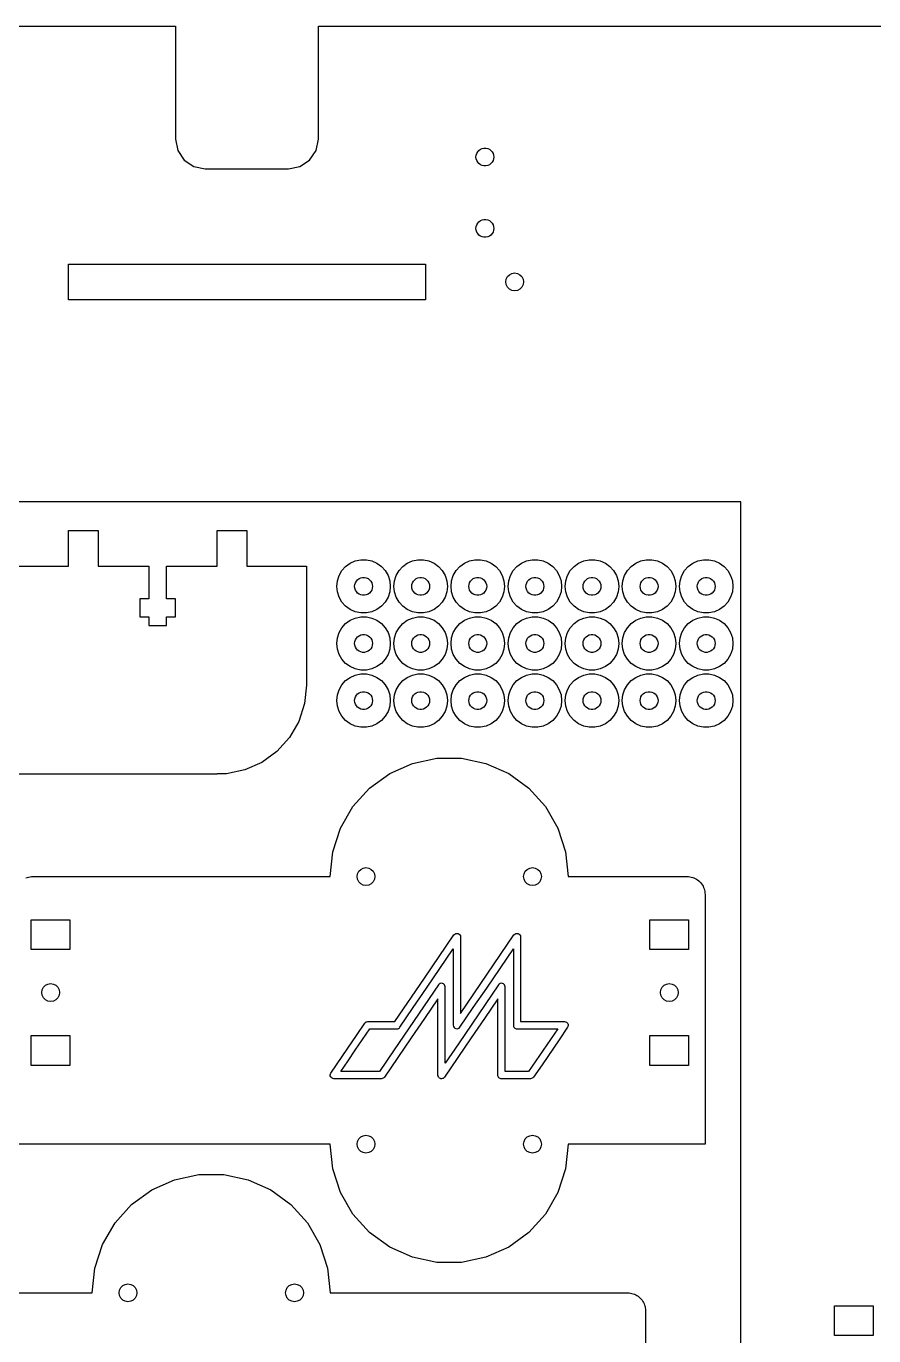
# Model space of a CAD drawing. Extents: x 0 to 500, y 0 to 460.
# Drawn here: x 223 to 365.5, y 227.9 to 448.1 of the extents above; entities that cross this region are included whole.
import ezdxf

# ---------------------------------------------------------------- set-up
doc = ezdxf.new("R2010")
doc.units = 0
doc.layers.add('Layer_1', color=7, linetype='CONTINUOUS')

msp = doc.modelspace()

# ---------------------------------------------------------------- linework, layer by layer
at = {"layer": 'Layer_1', "color": 7}
for points in [[(140.13986, 448.143472), (248.139862, 448.143472), (248.139862, 429.143473), (248.520862, 427.230472), (249.603861, 425.607472), (251.226862, 424.524472), (253.13986, 424.143472), (267.13986, 424.143472), (269.052861, 424.524472), (270.675862, 425.607472), (271.758862, 427.230472), (272.139862, 429.143473), (272.139862, 448.143472), (395.13987, 448.143472)], [(298.639851, 426.143471), (298.672871, 426.455473), (298.769871, 426.753472), (298.925855, 427.025472), (299.135856, 427.258472), (299.389856, 427.442472), (299.67586, 427.570471), (299.982862, 427.635472), (300.296862, 427.635472), (300.603864, 427.570471), (300.889868, 427.442472), (301.143868, 427.258472), (301.353869, 427.025472), (301.509853, 426.753472), (301.606853, 426.455473), (301.639873, 426.143471), (301.606853, 425.831471), (301.509853, 425.533473), (301.353869, 425.261473), (301.143868, 425.028473), (300.889868, 424.844472), (300.603864, 424.716473), (300.296862, 424.651472), (299.982862, 424.651472), (299.67586, 424.716473), (299.389856, 424.844472), (299.135856, 425.028473), (298.925855, 425.261473), (298.769871, 425.533473), (298.672871, 425.831471), (298.639851, 426.143471)], [(298.639851, 414.143472), (298.672871, 414.455472), (298.769871, 414.753473), (298.925855, 415.025473), (299.135856, 415.258473), (299.389856, 415.442473), (299.67586, 415.570472), (299.982862, 415.635471), (300.296862, 415.635471), (300.603864, 415.570472), (300.889868, 415.442473), (301.143868, 415.258473), (301.353869, 415.025473), (301.509853, 414.753473), (301.606853, 414.455472), (301.639873, 414.143472), (301.606853, 413.831473), (301.509853, 413.533471), (301.353869, 413.261471), (301.143868, 413.028471), (300.889868, 412.844471), (300.603864, 412.716472), (300.296862, 412.651473), (299.982862, 412.651473), (299.67586, 412.716472), (299.389856, 412.844471), (299.135856, 413.028471), (298.925855, 413.261471), (298.769871, 413.533471), (298.672871, 413.831473), (298.639851, 414.143472)], [(230.139861, 402.143474), (230.139861, 408.143473), (290.139854, 408.143473), (290.139854, 402.143474), (230.139861, 402.143474)], [(303.639869, 405.143473), (303.712852, 405.607472), (303.925873, 406.025471), (304.257851, 406.357472), (304.67585, 406.570471), (305.139852, 406.643473), (305.603854, 406.570471), (306.021853, 406.357472), (306.353859, 406.025471), (306.566852, 405.607472), (306.639863, 405.143473), (306.566852, 404.679472), (306.353859, 404.261472), (306.021853, 403.929472), (305.603854, 403.716473), (305.139852, 403.643473), (304.67585, 403.716473), (304.257851, 403.929472), (303.925873, 404.261472), (303.712852, 404.679472), (303.639869, 405.143473)], [(343.139861, 137.943471), (343.139861, 368.143471), (75.13986, 368.143471)], [(122.139862, 357.343473), (230.139861, 357.343473), (230.139861, 363.343472), (235.139862, 363.343472), (235.139862, 357.343473), (243.639862, 357.343473), (243.639862, 351.843473), (242.139862, 351.843473), (242.139862, 348.843473), (243.639862, 348.843473), (243.639862, 347.343473), (246.639862, 347.343473), (246.639862, 348.843473), (248.139862, 348.843473), (248.139862, 351.843473), (246.639862, 351.843473), (246.639862, 357.343473), (255.139862, 357.343473), (255.139862, 363.343472), (260.13986, 363.343472), (260.13986, 357.343473), (270.13986, 357.343473), (270.13986, 337.343473), (269.811861, 334.224472), (268.84286, 331.242472), (267.274861, 328.526473), (265.176861, 326.196472), (262.639861, 324.353473), (259.774862, 323.077473), (256.70786, 322.425472), (255.139862, 322.425472), (255.139862, 322.343472), (157.13986, 322.343472)], [(275.239875, 353.943471), (275.337863, 354.879473), (275.628862, 355.773471), (276.098875, 356.588472), (276.728851, 357.287472), (277.489864, 357.840472), (278.348863, 358.223473), (279.269867, 358.418471), (280.209865, 358.418471), (281.130869, 358.223473), (281.989869, 357.840472), (282.750853, 357.287472), (283.380857, 356.588472), (283.85087, 355.773471), (284.14187, 354.879473), (284.239857, 353.943471), (284.14187, 353.007473), (283.85087, 352.113472), (283.380857, 351.298473), (282.750853, 350.599471), (281.989869, 350.046473), (281.130869, 349.663472), (280.209865, 349.468471), (279.269867, 349.468471), (278.348863, 349.663472), (277.489864, 350.046473), (276.728851, 350.599471), (276.098875, 351.298473), (275.628862, 352.113472), (275.337863, 353.007473), (275.239875, 353.943471)], [(284.839862, 353.943471), (284.937849, 354.879473), (285.228848, 355.773471), (285.698861, 356.588472), (286.328866, 357.287472), (287.08985, 357.840472), (287.94885, 358.223473), (288.869854, 358.418471), (289.809851, 358.418471), (290.730855, 358.223473), (291.589855, 357.840472), (292.350867, 357.287472), (292.980872, 356.588472), (293.450857, 355.773471), (293.741856, 354.879473), (293.839872, 353.943471), (293.741856, 353.007473), (293.450857, 352.113472), (292.980872, 351.298473), (292.350867, 350.599471), (291.589855, 350.046473), (290.730855, 349.663472), (289.809851, 349.468471), (288.869854, 349.468471), (287.94885, 349.663472), (287.08985, 350.046473), (286.328866, 350.599471), (285.698861, 351.298473), (285.228848, 352.113472), (284.937849, 353.007473), (284.839862, 353.943471)], [(294.439848, 353.943471), (294.537864, 354.879473), (294.828863, 355.773471), (295.298848, 356.588472), (295.928852, 357.287472), (296.689865, 357.840472), (297.548864, 358.223473), (298.469868, 358.418471), (299.409866, 358.418471), (300.33087, 358.223473), (301.18987, 357.840472), (301.950854, 357.287472), (302.580858, 356.588472), (303.050871, 355.773471), (303.341871, 354.879473), (303.439858, 353.943471), (303.341871, 353.007473), (303.050871, 352.113472), (302.580858, 351.298473), (301.950854, 350.599471), (301.18987, 350.046473), (300.33087, 349.663472), (299.409866, 349.468471), (298.469868, 349.468471), (297.548864, 349.663472), (296.689865, 350.046473), (295.928852, 350.599471), (295.298848, 351.298473), (294.828863, 352.113472), (294.537864, 353.007473), (294.439848, 353.943471)], [(304.039863, 353.943471), (304.13785, 354.879473), (304.42885, 355.773471), (304.898862, 356.588472), (305.528867, 357.287472), (306.289851, 357.840472), (307.148851, 358.223473), (308.069855, 358.418471), (309.009852, 358.418471), (309.930856, 358.223473), (310.789856, 357.840472), (311.550868, 357.287472), (312.180873, 356.588472), (312.650858, 355.773471), (312.941857, 354.879473), (313.039873, 353.943471), (312.941857, 353.007473), (312.650858, 352.113472), (312.180873, 351.298473), (311.550868, 350.599471), (310.789856, 350.046473), (309.930856, 349.663472), (309.009852, 349.468471), (308.069855, 349.468471), (307.148851, 349.663472), (306.289851, 350.046473), (305.528867, 350.599471), (304.898862, 351.298473), (304.42885, 352.113472), (304.13785, 353.007473), (304.039863, 353.943471)], [(313.639849, 353.943471), (313.737865, 354.879473), (314.028864, 355.773471), (314.498849, 356.588472), (315.128854, 357.287472), (315.889866, 357.840472), (316.748866, 358.223473), (317.66987, 358.418471), (318.609867, 358.418471), (319.530871, 358.223473), (320.389871, 357.840472), (321.150855, 357.287472), (321.78086, 356.588472), (322.250872, 355.773471), (322.541872, 354.879473), (322.639859, 353.943471), (322.541872, 353.007473), (322.250872, 352.113472), (321.78086, 351.298473), (321.150855, 350.599471), (320.389871, 350.046473), (319.530871, 349.663472), (318.609867, 349.468471), (317.66987, 349.468471), (316.748866, 349.663472), (315.889866, 350.046473), (315.128854, 350.599471), (314.498849, 351.298473), (314.028864, 352.113472), (313.737865, 353.007473), (313.639849, 353.943471)], [(323.239864, 353.943471), (323.337851, 354.879473), (323.628851, 355.773471), (324.098864, 356.588472), (324.728868, 357.287472), (325.489852, 357.840472), (326.348852, 358.223473), (327.269856, 358.418471), (328.209854, 358.418471), (329.130858, 358.223473), (329.989857, 357.840472), (330.75087, 357.287472), (331.380874, 356.588472), (331.850859, 355.773471), (332.141858, 354.879473), (332.239874, 353.943471), (332.141858, 353.007473), (331.850859, 352.113472), (331.380874, 351.298473), (330.75087, 350.599471), (329.989857, 350.046473), (329.130858, 349.663472), (328.209854, 349.468471), (327.269856, 349.468471), (326.348852, 349.663472), (325.489852, 350.046473), (324.728868, 350.599471), (324.098864, 351.298473), (323.628851, 352.113472), (323.337851, 353.007473), (323.239864, 353.943471)], [(332.83985, 353.943471), (332.937866, 354.879473), (333.228865, 355.773471), (333.69885, 356.588472), (334.328855, 357.287472), (335.089867, 357.840472), (335.948867, 358.223473), (336.869871, 358.418471), (337.809868, 358.418471), (338.730872, 358.223473), (339.589872, 357.840472), (340.350856, 357.287472), (340.980861, 356.588472), (341.450874, 355.773471), (341.741873, 354.879473), (341.83986, 353.943471), (341.741873, 353.007473), (341.450874, 352.113472), (340.980861, 351.298473), (340.350856, 350.599471), (339.589872, 350.046473), (338.730872, 349.663472), (337.809868, 349.468471), (336.869871, 349.468471), (335.948867, 349.663472), (335.089867, 350.046473), (334.328855, 350.599471), (333.69885, 351.298473), (333.228865, 352.113472), (332.937866, 353.007473), (332.83985, 353.943471)], [(278.239869, 353.943471), (278.272861, 354.255471), (278.369861, 354.553472), (278.525873, 354.825472), (278.735875, 355.058472), (278.989875, 355.242472), (279.27585, 355.370471), (279.582852, 355.435473), (279.896852, 355.435473), (280.203854, 355.370471), (280.489858, 355.242472), (280.743858, 355.058472), (280.953859, 354.825472), (281.109872, 354.553472), (281.206871, 354.255471), (281.239863, 353.943471), (281.206871, 353.631472), (281.109872, 353.333473), (280.953859, 353.061473), (280.743858, 352.828473), (280.489858, 352.644473), (280.203854, 352.516471), (279.896852, 352.451472), (279.582852, 352.451472), (279.27585, 352.516471), (278.989875, 352.644473), (278.735875, 352.828473), (278.525873, 353.061473), (278.369861, 353.333473), (278.272861, 353.631472), (278.239869, 353.943471)], [(287.839856, 353.943471), (287.872847, 354.255471), (287.969875, 354.553472), (288.12586, 354.825472), (288.335861, 355.058472), (288.589861, 355.242472), (288.875865, 355.370471), (289.182866, 355.435473), (289.496867, 355.435473), (289.803868, 355.370471), (290.089872, 355.242472), (290.343872, 355.058472), (290.553874, 354.825472), (290.709858, 354.553472), (290.806858, 354.255471), (290.83985, 353.943471), (290.806858, 353.631472), (290.709858, 353.333473), (290.553874, 353.061473), (290.343872, 352.828473), (290.089872, 352.644473), (289.803868, 352.516471), (289.496867, 352.451472), (289.182866, 352.451472), (288.875865, 352.516471), (288.589861, 352.644473), (288.335861, 352.828473), (288.12586, 353.061473), (287.969875, 353.333473), (287.872847, 353.631472), (287.839856, 353.943471)], [(297.43987, 353.943471), (297.472862, 354.255471), (297.569862, 354.553472), (297.725874, 354.825472), (297.935848, 355.058472), (298.189848, 355.242472), (298.475852, 355.370471), (298.782853, 355.435473), (299.096853, 355.435473), (299.403855, 355.370471), (299.689859, 355.242472), (299.943859, 355.058472), (300.15386, 354.825472), (300.309873, 354.553472), (300.406872, 354.255471), (300.439864, 353.943471), (300.406872, 353.631472), (300.309873, 353.333473), (300.15386, 353.061473), (299.943859, 352.828473), (299.689859, 352.644473), (299.403855, 352.516471), (299.096853, 352.451472), (298.782853, 352.451472), (298.475852, 352.516471), (298.189848, 352.644473), (297.935848, 352.828473), (297.725874, 353.061473), (297.569862, 353.333473), (297.472862, 353.631472), (297.43987, 353.943471)], [(307.039857, 353.943471), (307.072848, 354.255471), (307.169848, 354.553472), (307.325861, 354.825472), (307.535862, 355.058472), (307.789862, 355.242472), (308.075866, 355.370471), (308.382868, 355.435473), (308.696868, 355.435473), (309.003869, 355.370471), (309.289873, 355.242472), (309.543873, 355.058472), (309.753875, 354.825472), (309.909859, 354.553472), (310.006859, 354.255471), (310.039851, 353.943471), (310.006859, 353.631472), (309.909859, 353.333473), (309.753875, 353.061473), (309.543873, 352.828473), (309.289873, 352.644473), (309.003869, 352.516471), (308.696868, 352.451472), (308.382868, 352.451472), (308.075866, 352.516471), (307.789862, 352.644473), (307.535862, 352.828473), (307.325861, 353.061473), (307.169848, 353.333473), (307.072848, 353.631472), (307.039857, 353.943471)], [(316.639871, 353.943471), (316.672863, 354.255471), (316.769863, 354.553472), (316.925875, 354.825472), (317.135849, 355.058472), (317.389849, 355.242472), (317.675853, 355.370471), (317.982854, 355.435473), (318.296854, 355.435473), (318.603856, 355.370471), (318.88986, 355.242472), (319.14386, 355.058472), (319.353861, 354.825472), (319.509874, 354.553472), (319.606874, 354.255471), (319.639865, 353.943471), (319.606874, 353.631472), (319.509874, 353.333473), (319.353861, 353.061473), (319.14386, 352.828473), (318.88986, 352.644473), (318.603856, 352.516471), (318.296854, 352.451472), (317.982854, 352.451472), (317.675853, 352.516471), (317.389849, 352.644473), (317.135849, 352.828473), (316.925875, 353.061473), (316.769863, 353.333473), (316.672863, 353.631472), (316.639871, 353.943471)], [(326.239858, 353.943471), (326.27285, 354.255471), (326.369849, 354.553472), (326.525862, 354.825472), (326.735863, 355.058472), (326.989863, 355.242472), (327.275867, 355.370471), (327.582869, 355.435473), (327.896869, 355.435473), (328.20387, 355.370471), (328.489874, 355.242472), (328.743874, 355.058472), (328.953848, 354.825472), (329.10986, 354.553472), (329.20686, 354.255471), (329.239852, 353.943471), (329.20686, 353.631472), (329.10986, 353.333473), (328.953848, 353.061473), (328.743874, 352.828473), (328.489874, 352.644473), (328.20387, 352.516471), (327.896869, 352.451472), (327.582869, 352.451472), (327.275867, 352.516471), (326.989863, 352.644473), (326.735863, 352.828473), (326.525862, 353.061473), (326.369849, 353.333473), (326.27285, 353.631472), (326.239858, 353.943471)], [(335.839872, 353.943471), (335.872864, 354.255471), (335.969864, 354.553472), (336.125848, 354.825472), (336.33585, 355.058472), (336.58985, 355.242472), (336.875854, 355.370471), (337.182855, 355.435473), (337.496856, 355.435473), (337.803857, 355.370471), (338.089861, 355.242472), (338.343861, 355.058472), (338.553862, 354.825472), (338.709875, 354.553472), (338.806875, 354.255471), (338.839866, 353.943471), (338.806875, 353.631472), (338.709875, 353.333473), (338.553862, 353.061473), (338.343861, 352.828473), (338.089861, 352.644473), (337.803857, 352.516471), (337.496856, 352.451472), (337.182855, 352.451472), (336.875854, 352.516471), (336.58985, 352.644473), (336.33585, 352.828473), (336.125848, 353.061473), (335.969864, 353.333473), (335.872864, 353.631472), (335.839872, 353.943471)], [(275.239875, 344.343471), (275.337863, 345.279472), (275.628862, 346.173473), (276.098875, 346.988471), (276.728851, 347.687471), (277.489864, 348.240471), (278.348863, 348.623472), (279.269867, 348.818471), (280.209865, 348.818471), (281.130869, 348.623472), (281.989869, 348.240471), (282.750853, 347.687471), (283.380857, 346.988471), (283.85087, 346.173473), (284.14187, 345.279472), (284.239857, 344.343471), (284.14187, 343.407472), (283.85087, 342.513471), (283.380857, 341.698473), (282.750853, 340.999473), (281.989869, 340.446473), (281.130869, 340.063472), (280.209865, 339.868473), (279.269867, 339.868473), (278.348863, 340.063472), (277.489864, 340.446473), (276.728851, 340.999473), (276.098875, 341.698473), (275.628862, 342.513471), (275.337863, 343.407472), (275.239875, 344.343471)], [(284.839862, 344.343471), (284.937849, 345.279472), (285.228848, 346.173473), (285.698861, 346.988471), (286.328866, 347.687471), (287.08985, 348.240471), (287.94885, 348.623472), (288.869854, 348.818471), (289.809851, 348.818471), (290.730855, 348.623472), (291.589855, 348.240471), (292.350867, 347.687471), (292.980872, 346.988471), (293.450857, 346.173473), (293.741856, 345.279472), (293.839872, 344.343471), (293.741856, 343.407472), (293.450857, 342.513471), (292.980872, 341.698473), (292.350867, 340.999473), (291.589855, 340.446473), (290.730855, 340.063472), (289.809851, 339.868473), (288.869854, 339.868473), (287.94885, 340.063472), (287.08985, 340.446473), (286.328866, 340.999473), (285.698861, 341.698473), (285.228848, 342.513471), (284.937849, 343.407472), (284.839862, 344.343471)], [(294.439848, 344.343471), (294.537864, 345.279472), (294.828863, 346.173473), (295.298848, 346.988471), (295.928852, 347.687471), (296.689865, 348.240471), (297.548864, 348.623472), (298.469868, 348.818471), (299.409866, 348.818471), (300.33087, 348.623472), (301.18987, 348.240471), (301.950854, 347.687471), (302.580858, 346.988471), (303.050871, 346.173473), (303.341871, 345.279472), (303.439858, 344.343471), (303.341871, 343.407472), (303.050871, 342.513471), (302.580858, 341.698473), (301.950854, 340.999473), (301.18987, 340.446473), (300.33087, 340.063472), (299.409866, 339.868473), (298.469868, 339.868473), (297.548864, 340.063472), (296.689865, 340.446473), (295.928852, 340.999473), (295.298848, 341.698473), (294.828863, 342.513471), (294.537864, 343.407472), (294.439848, 344.343471)], [(304.039863, 344.343471), (304.13785, 345.279472), (304.42885, 346.173473), (304.898862, 346.988471), (305.528867, 347.687471), (306.289851, 348.240471), (307.148851, 348.623472), (308.069855, 348.818471), (309.009852, 348.818471), (309.930856, 348.623472), (310.789856, 348.240471), (311.550868, 347.687471), (312.180873, 346.988471), (312.650858, 346.173473), (312.941857, 345.279472), (313.039873, 344.343471), (312.941857, 343.407472), (312.650858, 342.513471), (312.180873, 341.698473), (311.550868, 340.999473), (310.789856, 340.446473), (309.930856, 340.063472), (309.009852, 339.868473), (308.069855, 339.868473), (307.148851, 340.063472), (306.289851, 340.446473), (305.528867, 340.999473), (304.898862, 341.698473), (304.42885, 342.513471), (304.13785, 343.407472), (304.039863, 344.343471)], [(313.639849, 344.343471), (313.737865, 345.279472), (314.028864, 346.173473), (314.498849, 346.988471), (315.128854, 347.687471), (315.889866, 348.240471), (316.748866, 348.623472), (317.66987, 348.818471), (318.609867, 348.818471), (319.530871, 348.623472), (320.389871, 348.240471), (321.150855, 347.687471), (321.78086, 346.988471), (322.250872, 346.173473), (322.541872, 345.279472), (322.639859, 344.343471), (322.541872, 343.407472), (322.250872, 342.513471), (321.78086, 341.698473), (321.150855, 340.999473), (320.389871, 340.446473), (319.530871, 340.063472), (318.609867, 339.868473), (317.66987, 339.868473), (316.748866, 340.063472), (315.889866, 340.446473), (315.128854, 340.999473), (314.498849, 341.698473), (314.028864, 342.513471), (313.737865, 343.407472), (313.639849, 344.343471)], [(323.239864, 344.343471), (323.337851, 345.279472), (323.628851, 346.173473), (324.098864, 346.988471), (324.728868, 347.687471), (325.489852, 348.240471), (326.348852, 348.623472), (327.269856, 348.818471), (328.209854, 348.818471), (329.130858, 348.623472), (329.989857, 348.240471), (330.75087, 347.687471), (331.380874, 346.988471), (331.850859, 346.173473), (332.141858, 345.279472), (332.239874, 344.343471), (332.141858, 343.407472), (331.850859, 342.513471), (331.380874, 341.698473), (330.75087, 340.999473), (329.989857, 340.446473), (329.130858, 340.063472), (328.209854, 339.868473), (327.269856, 339.868473), (326.348852, 340.063472), (325.489852, 340.446473), (324.728868, 340.999473), (324.098864, 341.698473), (323.628851, 342.513471), (323.337851, 343.407472), (323.239864, 344.343471)], [(332.83985, 344.343471), (332.937866, 345.279472), (333.228865, 346.173473), (333.69885, 346.988471), (334.328855, 347.687471), (335.089867, 348.240471), (335.948867, 348.623472), (336.869871, 348.818471), (337.809868, 348.818471), (338.730872, 348.623472), (339.589872, 348.240471), (340.350856, 347.687471), (340.980861, 346.988471), (341.450874, 346.173473), (341.741873, 345.279472), (341.83986, 344.343471), (341.741873, 343.407472), (341.450874, 342.513471), (340.980861, 341.698473), (340.350856, 340.999473), (339.589872, 340.446473), (338.730872, 340.063472), (337.809868, 339.868473), (336.869871, 339.868473), (335.948867, 340.063472), (335.089867, 340.446473), (334.328855, 340.999473), (333.69885, 341.698473), (333.228865, 342.513471), (332.937866, 343.407472), (332.83985, 344.343471)], [(278.239869, 344.343471), (278.272861, 344.655473), (278.369861, 344.953471), (278.525873, 345.225472), (278.735875, 345.458471), (278.989875, 345.642472), (279.27585, 345.770471), (279.582852, 345.835472), (279.896852, 345.835472), (280.203854, 345.770471), (280.489858, 345.642472), (280.743858, 345.458471), (280.953859, 345.225472), (281.109872, 344.953471), (281.206871, 344.655473), (281.239863, 344.343471), (281.206871, 344.031471), (281.109872, 343.733473), (280.953859, 343.461473), (280.743858, 343.228473), (280.489858, 343.044472), (280.203854, 342.916473), (279.896852, 342.851472), (279.582852, 342.851472), (279.27585, 342.916473), (278.989875, 343.044472), (278.735875, 343.228473), (278.525873, 343.461473), (278.369861, 343.733473), (278.272861, 344.031471), (278.239869, 344.343471)], [(287.839856, 344.343471), (287.872847, 344.655473), (287.969875, 344.953471), (288.12586, 345.225472), (288.335861, 345.458471), (288.589861, 345.642472), (288.875865, 345.770471), (289.182866, 345.835472), (289.496867, 345.835472), (289.803868, 345.770471), (290.089872, 345.642472), (290.343872, 345.458471), (290.553874, 345.225472), (290.709858, 344.953471), (290.806858, 344.655473), (290.83985, 344.343471), (290.806858, 344.031471), (290.709858, 343.733473), (290.553874, 343.461473), (290.343872, 343.228473), (290.089872, 343.044472), (289.803868, 342.916473), (289.496867, 342.851472), (289.182866, 342.851472), (288.875865, 342.916473), (288.589861, 343.044472), (288.335861, 343.228473), (288.12586, 343.461473), (287.969875, 343.733473), (287.872847, 344.031471), (287.839856, 344.343471)], [(297.43987, 344.343471), (297.472862, 344.655473), (297.569862, 344.953471), (297.725874, 345.225472), (297.935848, 345.458471), (298.189848, 345.642472), (298.475852, 345.770471), (298.782853, 345.835472), (299.096853, 345.835472), (299.403855, 345.770471), (299.689859, 345.642472), (299.943859, 345.458471), (300.15386, 345.225472), (300.309873, 344.953471), (300.406872, 344.655473), (300.439864, 344.343471), (300.406872, 344.031471), (300.309873, 343.733473), (300.15386, 343.461473), (299.943859, 343.228473), (299.689859, 343.044472), (299.403855, 342.916473), (299.096853, 342.851472), (298.782853, 342.851472), (298.475852, 342.916473), (298.189848, 343.044472), (297.935848, 343.228473), (297.725874, 343.461473), (297.569862, 343.733473), (297.472862, 344.031471), (297.43987, 344.343471)], [(307.039857, 344.343471), (307.072848, 344.655473), (307.169848, 344.953471), (307.325861, 345.225472), (307.535862, 345.458471), (307.789862, 345.642472), (308.075866, 345.770471), (308.382868, 345.835472), (308.696868, 345.835472), (309.003869, 345.770471), (309.289873, 345.642472), (309.543873, 345.458471), (309.753875, 345.225472), (309.909859, 344.953471), (310.006859, 344.655473), (310.039851, 344.343471), (310.006859, 344.031471), (309.909859, 343.733473), (309.753875, 343.461473), (309.543873, 343.228473), (309.289873, 343.044472), (309.003869, 342.916473), (308.696868, 342.851472), (308.382868, 342.851472), (308.075866, 342.916473), (307.789862, 343.044472), (307.535862, 343.228473), (307.325861, 343.461473), (307.169848, 343.733473), (307.072848, 344.031471), (307.039857, 344.343471)], [(316.639871, 344.343471), (316.672863, 344.655473), (316.769863, 344.953471), (316.925875, 345.225472), (317.135849, 345.458471), (317.389849, 345.642472), (317.675853, 345.770471), (317.982854, 345.835472), (318.296854, 345.835472), (318.603856, 345.770471), (318.88986, 345.642472), (319.14386, 345.458471), (319.353861, 345.225472), (319.509874, 344.953471), (319.606874, 344.655473), (319.639865, 344.343471), (319.606874, 344.031471), (319.509874, 343.733473), (319.353861, 343.461473), (319.14386, 343.228473), (318.88986, 343.044472), (318.603856, 342.916473), (318.296854, 342.851472), (317.982854, 342.851472), (317.675853, 342.916473), (317.389849, 343.044472), (317.135849, 343.228473), (316.925875, 343.461473), (316.769863, 343.733473), (316.672863, 344.031471), (316.639871, 344.343471)], [(326.239858, 344.343471), (326.27285, 344.655473), (326.369849, 344.953471), (326.525862, 345.225472), (326.735863, 345.458471), (326.989863, 345.642472), (327.275867, 345.770471), (327.582869, 345.835472), (327.896869, 345.835472), (328.20387, 345.770471), (328.489874, 345.642472), (328.743874, 345.458471), (328.953848, 345.225472), (329.10986, 344.953471), (329.20686, 344.655473), (329.239852, 344.343471), (329.20686, 344.031471), (329.10986, 343.733473), (328.953848, 343.461473), (328.743874, 343.228473), (328.489874, 343.044472), (328.20387, 342.916473), (327.896869, 342.851472), (327.582869, 342.851472), (327.275867, 342.916473), (326.989863, 343.044472), (326.735863, 343.228473), (326.525862, 343.461473), (326.369849, 343.733473), (326.27285, 344.031471), (326.239858, 344.343471)], [(335.839872, 344.343471), (335.872864, 344.655473), (335.969864, 344.953471), (336.125848, 345.225472), (336.33585, 345.458471), (336.58985, 345.642472), (336.875854, 345.770471), (337.182855, 345.835472), (337.496856, 345.835472), (337.803857, 345.770471), (338.089861, 345.642472), (338.343861, 345.458471), (338.553862, 345.225472), (338.709875, 344.953471), (338.806875, 344.655473), (338.839866, 344.343471), (338.806875, 344.031471), (338.709875, 343.733473), (338.553862, 343.461473), (338.343861, 343.228473), (338.089861, 343.044472), (337.803857, 342.916473), (337.496856, 342.851472), (337.182855, 342.851472), (336.875854, 342.916473), (336.58985, 343.044472), (336.33585, 343.228473), (336.125848, 343.461473), (335.969864, 343.733473), (335.872864, 344.031471), (335.839872, 344.343471)], [(275.239875, 334.743473), (275.337863, 335.679471), (275.628862, 336.573472), (276.098875, 337.388471), (276.728851, 338.087473), (277.489864, 338.640471), (278.348863, 339.023472), (279.269867, 339.218473), (280.209865, 339.218473), (281.130869, 339.023472), (281.989869, 338.640471), (282.750853, 338.087473), (283.380857, 337.388471), (283.85087, 336.573472), (284.14187, 335.679471), (284.239857, 334.743473), (284.14187, 333.807472), (283.85087, 332.913471), (283.380857, 332.098472), (282.750853, 331.399473), (281.989869, 330.846472), (281.130869, 330.463471), (280.209865, 330.268473), (279.269867, 330.268473), (278.348863, 330.463471), (277.489864, 330.846472), (276.728851, 331.399473), (276.098875, 332.098472), (275.628862, 332.913471), (275.337863, 333.807472), (275.239875, 334.743473)], [(284.839862, 334.743473), (284.937849, 335.679471), (285.228848, 336.573472), (285.698861, 337.388471), (286.328866, 338.087473), (287.08985, 338.640471), (287.94885, 339.023472), (288.869854, 339.218473), (289.809851, 339.218473), (290.730855, 339.023472), (291.589855, 338.640471), (292.350867, 338.087473), (292.980872, 337.388471), (293.450857, 336.573472), (293.741856, 335.679471), (293.839872, 334.743473), (293.741856, 333.807472), (293.450857, 332.913471), (292.980872, 332.098472), (292.350867, 331.399473), (291.589855, 330.846472), (290.730855, 330.463471), (289.809851, 330.268473), (288.869854, 330.268473), (287.94885, 330.463471), (287.08985, 330.846472), (286.328866, 331.399473), (285.698861, 332.098472), (285.228848, 332.913471), (284.937849, 333.807472), (284.839862, 334.743473)], [(294.439848, 334.743473), (294.537864, 335.679471), (294.828863, 336.573472), (295.298848, 337.388471), (295.928852, 338.087473), (296.689865, 338.640471), (297.548864, 339.023472), (298.469868, 339.218473), (299.409866, 339.218473), (300.33087, 339.023472), (301.18987, 338.640471), (301.950854, 338.087473), (302.580858, 337.388471), (303.050871, 336.573472), (303.341871, 335.679471), (303.439858, 334.743473), (303.341871, 333.807472), (303.050871, 332.913471), (302.580858, 332.098472), (301.950854, 331.399473), (301.18987, 330.846472), (300.33087, 330.463471), (299.409866, 330.268473), (298.469868, 330.268473), (297.548864, 330.463471), (296.689865, 330.846472), (295.928852, 331.399473), (295.298848, 332.098472), (294.828863, 332.913471), (294.537864, 333.807472), (294.439848, 334.743473)], [(304.039863, 334.743473), (304.13785, 335.679471), (304.42885, 336.573472), (304.898862, 337.388471), (305.528867, 338.087473), (306.289851, 338.640471), (307.148851, 339.023472), (308.069855, 339.218473), (309.009852, 339.218473), (309.930856, 339.023472), (310.789856, 338.640471), (311.550868, 338.087473), (312.180873, 337.388471), (312.650858, 336.573472), (312.941857, 335.679471), (313.039873, 334.743473), (312.941857, 333.807472), (312.650858, 332.913471), (312.180873, 332.098472), (311.550868, 331.399473), (310.789856, 330.846472), (309.930856, 330.463471), (309.009852, 330.268473), (308.069855, 330.268473), (307.148851, 330.463471), (306.289851, 330.846472), (305.528867, 331.399473), (304.898862, 332.098472), (304.42885, 332.913471), (304.13785, 333.807472), (304.039863, 334.743473)], [(313.639849, 334.743473), (313.737865, 335.679471), (314.028864, 336.573472), (314.498849, 337.388471), (315.128854, 338.087473), (315.889866, 338.640471), (316.748866, 339.023472), (317.66987, 339.218473), (318.609867, 339.218473), (319.530871, 339.023472), (320.389871, 338.640471), (321.150855, 338.087473), (321.78086, 337.388471), (322.250872, 336.573472), (322.541872, 335.679471), (322.639859, 334.743473), (322.541872, 333.807472), (322.250872, 332.913471), (321.78086, 332.098472), (321.150855, 331.399473), (320.389871, 330.846472), (319.530871, 330.463471), (318.609867, 330.268473), (317.66987, 330.268473), (316.748866, 330.463471), (315.889866, 330.846472), (315.128854, 331.399473), (314.498849, 332.098472), (314.028864, 332.913471), (313.737865, 333.807472), (313.639849, 334.743473)], [(323.239864, 334.743473), (323.337851, 335.679471), (323.628851, 336.573472), (324.098864, 337.388471), (324.728868, 338.087473), (325.489852, 338.640471), (326.348852, 339.023472), (327.269856, 339.218473), (328.209854, 339.218473), (329.130858, 339.023472), (329.989857, 338.640471), (330.75087, 338.087473), (331.380874, 337.388471), (331.850859, 336.573472), (332.141858, 335.679471), (332.239874, 334.743473), (332.141858, 333.807472), (331.850859, 332.913471), (331.380874, 332.098472), (330.75087, 331.399473), (329.989857, 330.846472), (329.130858, 330.463471), (328.209854, 330.268473), (327.269856, 330.268473), (326.348852, 330.463471), (325.489852, 330.846472), (324.728868, 331.399473), (324.098864, 332.098472), (323.628851, 332.913471), (323.337851, 333.807472), (323.239864, 334.743473)], [(332.83985, 334.743473), (332.937866, 335.679471), (333.228865, 336.573472), (333.69885, 337.388471), (334.328855, 338.087473), (335.089867, 338.640471), (335.948867, 339.023472), (336.869871, 339.218473), (337.809868, 339.218473), (338.730872, 339.023472), (339.589872, 338.640471), (340.350856, 338.087473), (340.980861, 337.388471), (341.450874, 336.573472), (341.741873, 335.679471), (341.83986, 334.743473), (341.741873, 333.807472), (341.450874, 332.913471), (340.980861, 332.098472), (340.350856, 331.399473), (339.589872, 330.846472), (338.730872, 330.463471), (337.809868, 330.268473), (336.869871, 330.268473), (335.948867, 330.463471), (335.089867, 330.846472), (334.328855, 331.399473), (333.69885, 332.098472), (333.228865, 332.913471), (332.937866, 333.807472), (332.83985, 334.743473)], [(278.239869, 334.743473), (278.272861, 335.055472), (278.369861, 335.353471), (278.525873, 335.625471), (278.735875, 335.858471), (278.989875, 336.042471), (279.27585, 336.170473), (279.582852, 336.235472), (279.896852, 336.235472), (280.203854, 336.170473), (280.489858, 336.042471), (280.743858, 335.858471), (280.953859, 335.625471), (281.109872, 335.353471), (281.206871, 335.055472), (281.239863, 334.743473), (281.206871, 334.431473), (281.109872, 334.133472), (280.953859, 333.861472), (280.743858, 333.628472), (280.489858, 333.444472), (280.203854, 333.316473), (279.896852, 333.251471), (279.582852, 333.251471), (279.27585, 333.316473), (278.989875, 333.444472), (278.735875, 333.628472), (278.525873, 333.861472), (278.369861, 334.133472), (278.272861, 334.431473), (278.239869, 334.743473)], [(287.839856, 334.743473), (287.872847, 335.055472), (287.969875, 335.353471), (288.12586, 335.625471), (288.335861, 335.858471), (288.589861, 336.042471), (288.875865, 336.170473), (289.182866, 336.235472), (289.496867, 336.235472), (289.803868, 336.170473), (290.089872, 336.042471), (290.343872, 335.858471), (290.553874, 335.625471), (290.709858, 335.353471), (290.806858, 335.055472), (290.83985, 334.743473), (290.806858, 334.431473), (290.709858, 334.133472), (290.553874, 333.861472), (290.343872, 333.628472), (290.089872, 333.444472), (289.803868, 333.316473), (289.496867, 333.251471), (289.182866, 333.251471), (288.875865, 333.316473), (288.589861, 333.444472), (288.335861, 333.628472), (288.12586, 333.861472), (287.969875, 334.133472), (287.872847, 334.431473), (287.839856, 334.743473)], [(297.43987, 334.743473), (297.472862, 335.055472), (297.569862, 335.353471), (297.725874, 335.625471), (297.935848, 335.858471), (298.189848, 336.042471), (298.475852, 336.170473), (298.782853, 336.235472), (299.096853, 336.235472), (299.403855, 336.170473), (299.689859, 336.042471), (299.943859, 335.858471), (300.15386, 335.625471), (300.309873, 335.353471), (300.406872, 335.055472), (300.439864, 334.743473), (300.406872, 334.431473), (300.309873, 334.133472), (300.15386, 333.861472), (299.943859, 333.628472), (299.689859, 333.444472), (299.403855, 333.316473), (299.096853, 333.251471), (298.782853, 333.251471), (298.475852, 333.316473), (298.189848, 333.444472), (297.935848, 333.628472), (297.725874, 333.861472), (297.569862, 334.133472), (297.472862, 334.431473), (297.43987, 334.743473)], [(307.039857, 334.743473), (307.072848, 335.055472), (307.169848, 335.353471), (307.325861, 335.625471), (307.535862, 335.858471), (307.789862, 336.042471), (308.075866, 336.170473), (308.382868, 336.235472), (308.696868, 336.235472), (309.003869, 336.170473), (309.289873, 336.042471), (309.543873, 335.858471), (309.753875, 335.625471), (309.909859, 335.353471), (310.006859, 335.055472), (310.039851, 334.743473), (310.006859, 334.431473), (309.909859, 334.133472), (309.753875, 333.861472), (309.543873, 333.628472), (309.289873, 333.444472), (309.003869, 333.316473), (308.696868, 333.251471), (308.382868, 333.251471), (308.075866, 333.316473), (307.789862, 333.444472), (307.535862, 333.628472), (307.325861, 333.861472), (307.169848, 334.133472), (307.072848, 334.431473), (307.039857, 334.743473)], [(316.639871, 334.743473), (316.672863, 335.055472), (316.769863, 335.353471), (316.925875, 335.625471), (317.135849, 335.858471), (317.389849, 336.042471), (317.675853, 336.170473), (317.982854, 336.235472), (318.296854, 336.235472), (318.603856, 336.170473), (318.88986, 336.042471), (319.14386, 335.858471), (319.353861, 335.625471), (319.509874, 335.353471), (319.606874, 335.055472), (319.639865, 334.743473), (319.606874, 334.431473), (319.509874, 334.133472), (319.353861, 333.861472), (319.14386, 333.628472), (318.88986, 333.444472), (318.603856, 333.316473), (318.296854, 333.251471), (317.982854, 333.251471), (317.675853, 333.316473), (317.389849, 333.444472), (317.135849, 333.628472), (316.925875, 333.861472), (316.769863, 334.133472), (316.672863, 334.431473), (316.639871, 334.743473)], [(326.239858, 334.743473), (326.27285, 335.055472), (326.369849, 335.353471), (326.525862, 335.625471), (326.735863, 335.858471), (326.989863, 336.042471), (327.275867, 336.170473), (327.582869, 336.235472), (327.896869, 336.235472), (328.20387, 336.170473), (328.489874, 336.042471), (328.743874, 335.858471), (328.953848, 335.625471), (329.10986, 335.353471), (329.20686, 335.055472), (329.239852, 334.743473), (329.20686, 334.431473), (329.10986, 334.133472), (328.953848, 333.861472), (328.743874, 333.628472), (328.489874, 333.444472), (328.20387, 333.316473), (327.896869, 333.251471), (327.582869, 333.251471), (327.275867, 333.316473), (326.989863, 333.444472), (326.735863, 333.628472), (326.525862, 333.861472), (326.369849, 334.133472), (326.27285, 334.431473), (326.239858, 334.743473)], [(335.839872, 334.743473), (335.872864, 335.055472), (335.969864, 335.353471), (336.125848, 335.625471), (336.33585, 335.858471), (336.58985, 336.042471), (336.875854, 336.170473), (337.182855, 336.235472), (337.496856, 336.235472), (337.803857, 336.170473), (338.089861, 336.042471), (338.343861, 335.858471), (338.553862, 335.625471), (338.709875, 335.353471), (338.806875, 335.055472), (338.839866, 334.743473), (338.806875, 334.431473), (338.709875, 334.133472), (338.553862, 333.861472), (338.343861, 333.628472), (338.089861, 333.444472), (337.803857, 333.316473), (337.496856, 333.251471), (337.182855, 333.251471), (336.875854, 333.316473), (336.58985, 333.444472), (336.33585, 333.628472), (336.125848, 333.861472), (335.969864, 334.133472), (335.872864, 334.431473), (335.839872, 334.743473)], [(222.991861, 304.915471), (223.21286, 304.996472), (223.43986, 305.060471), (223.670862, 305.106471), (223.904861, 305.134467), (224.139862, 305.143476), (274.139858, 305.143473), (274.57685, 309.301473), (275.868864, 313.278472), (277.959848, 316.899473), (280.756868, 320.006472), (284.139866, 322.464472), (287.959856, 324.164472), (292.048861, 325.033473), (296.230858, 325.033473), (300.319863, 324.164472), (304.139854, 322.464472), (307.522852, 320.006472), (310.319872, 316.899473), (312.410856, 313.278472), (313.702869, 309.301473), (314.139862, 305.143473), (334.13985, 305.143473), (334.374857, 305.13447), (334.608847, 305.106476), (334.839874, 305.060471), (335.066866, 304.996472), (335.287874, 304.915471), (335.501855, 304.816473), (335.706861, 304.701473), (335.902864, 304.570471), (336.087861, 304.424472), (336.260863, 304.264472), (336.420855, 304.091473), (336.566849, 303.906473), (336.697856, 303.710473), (336.812862, 303.505472), (336.911865, 303.291471), (336.992863, 303.070472), (337.056871, 302.843472), (337.102873, 302.612473), (337.130813, 302.378471), (337.139901, 302.143473), (337.139873, 260.143473), (314.139862, 260.143473), (313.702869, 255.985473), (312.410856, 252.008473), (310.319872, 248.387472), (307.522852, 245.280474), (304.139854, 242.822473), (300.319863, 241.122474), (296.230858, 240.253472), (292.048861, 240.253472), (287.959856, 241.122474), (284.139866, 242.822473), (280.756868, 245.280474), (277.959848, 248.387472), (275.868864, 252.008473), (274.57685, 255.985473), (274.139858, 260.143473), (221.139862, 260.143473)], [(278.639863, 305.143473), (278.712874, 305.607472), (278.925867, 306.025471), (279.257873, 306.357472), (279.675872, 306.570473), (280.139874, 306.643473), (280.603875, 306.570473), (281.021875, 306.357472), (281.353853, 306.025471), (281.566874, 305.607472), (281.639857, 305.143473), (281.566874, 304.679471), (281.353853, 304.261472), (281.021875, 303.929471), (280.603875, 303.716473), (280.139874, 303.643473), (279.675872, 303.716473), (279.257873, 303.929471), (278.925867, 304.261472), (278.712874, 304.679471), (278.639863, 305.143473)], [(306.639863, 305.143473), (306.712874, 305.607472), (306.925867, 306.025471), (307.257873, 306.357472), (307.675873, 306.570473), (308.139874, 306.643473), (308.603848, 306.570473), (309.021875, 306.357472), (309.353853, 306.025471), (309.566874, 305.607472), (309.639857, 305.143473), (309.566874, 304.679471), (309.353853, 304.261472), (309.021875, 303.929471), (308.603848, 303.716473), (308.139874, 303.643473), (307.675873, 303.716473), (307.257873, 303.929471), (306.925867, 304.261472), (306.712874, 304.679471), (306.639863, 305.143473)], [(223.889861, 292.893473), (223.889861, 297.893472), (230.389862, 297.893472), (230.389862, 292.893473), (223.889861, 292.893473)], [(327.88987, 292.893473), (327.88987, 297.893472), (334.389871, 297.893472), (334.389871, 292.893473), (327.88987, 292.893473)], [(225.639861, 285.643472), (225.712861, 286.107471), (225.925863, 286.525473), (226.25786, 286.857471), (226.67586, 287.070473), (227.139861, 287.143472), (227.60386, 287.070473), (228.021862, 286.857471), (228.35386, 286.525473), (228.566861, 286.107471), (228.639861, 285.643472), (228.566861, 285.179474), (228.35386, 284.761472), (228.021862, 284.429474), (227.60386, 284.216472), (227.139861, 284.143473), (226.67586, 284.216472), (226.25786, 284.429474), (225.925863, 284.761472), (225.712861, 285.179474), (225.639861, 285.643472)], [(329.639874, 285.643472), (329.712856, 286.107471), (329.925849, 286.525473), (330.257856, 286.857471), (330.675855, 287.070473), (331.139856, 287.143472), (331.603858, 287.070473), (332.021857, 286.857471), (332.353864, 286.525473), (332.566857, 286.107471), (332.639868, 285.643472), (332.566857, 285.179474), (332.353864, 284.761472), (332.021857, 284.429474), (331.603858, 284.216472), (331.139856, 284.143473), (330.675855, 284.216472), (330.257856, 284.429474), (329.925849, 284.761472), (329.712856, 285.179474), (329.639874, 285.643472)], [(223.889861, 273.393473), (223.889861, 278.393471), (230.389862, 278.393471), (230.389862, 273.393473), (223.889861, 273.393473)], [(327.88987, 273.393473), (327.88987, 278.393471), (334.389871, 278.393471), (334.389871, 273.393473), (327.88987, 273.393473)], [(278.639863, 260.143473), (278.712874, 260.607471), (278.925867, 261.025473), (279.257873, 261.357471), (279.675872, 261.570473), (280.139874, 261.643472), (280.603875, 261.570473), (281.021875, 261.357471), (281.353853, 261.025473), (281.566874, 260.607471), (281.639857, 260.143473), (281.566874, 259.679471), (281.353853, 259.261472), (281.021875, 258.929471), (280.603875, 258.716472), (280.139874, 258.643473), (279.675872, 258.716472), (279.257873, 258.929471), (278.925867, 259.261472), (278.712874, 259.679471), (278.639863, 260.143473)], [(306.639863, 260.143473), (306.712874, 260.607471), (306.925867, 261.025473), (307.257873, 261.357471), (307.675873, 261.570473), (308.139874, 261.643472), (308.603848, 261.570473), (309.021875, 261.357471), (309.353853, 261.025473), (309.566874, 260.607471), (309.639857, 260.143473), (309.566874, 259.679471), (309.353853, 259.261472), (309.021875, 258.929471), (308.603848, 258.716472), (308.139874, 258.643473), (307.675873, 258.716472), (307.257873, 258.929471), (306.925867, 259.261472), (306.712874, 259.679471), (306.639863, 260.143473)], [(214.139862, 235.143475), (234.139861, 235.143472), (234.57686, 239.301472), (235.868862, 243.278474), (237.95986, 246.899472), (240.756861, 250.006474), (244.139861, 252.464471), (247.95986, 254.164473), (252.048862, 255.033472), (256.230862, 255.033472), (260.319861, 254.164473), (264.139861, 252.464471), (267.522861, 250.006474), (270.319861, 246.899472), (272.410851, 243.278474), (273.702865, 239.301472), (274.139858, 235.143472), (324.13987, 235.143472), (324.374849, 235.134469), (324.608867, 235.106475), (324.839866, 235.060473), (325.066858, 234.996474), (325.287866, 234.915473), (325.501875, 234.816472), (325.706853, 234.701472), (325.902856, 234.570473), (326.087853, 234.424471), (326.260855, 234.264474), (326.420875, 234.091472), (326.566869, 233.906472), (326.697848, 233.710472), (326.812854, 233.505471), (326.911857, 233.291473), (326.992855, 233.070473), (327.056863, 232.843474), (327.102865, 232.612472), (327.130805, 232.378473), (327.139893, 232.143472), (327.139864, 190.143471)], [(238.639861, 235.143472), (238.71286, 235.607473), (238.925862, 236.025473), (239.257863, 236.357473), (239.675862, 236.570472), (240.139861, 236.643472), (240.603862, 236.570472), (241.021862, 236.357473), (241.353862, 236.025473), (241.566861, 235.607473), (241.63986, 235.143472), (241.566861, 234.679473), (241.353862, 234.261474), (241.021862, 233.929473), (240.603862, 233.716472), (240.139861, 233.643472), (239.675862, 233.716472), (239.257863, 233.929473), (238.925862, 234.261474), (238.71286, 234.679473), (238.639861, 235.143472)], [(266.639861, 235.143472), (266.712861, 235.607473), (266.92586, 236.025473), (267.25786, 236.357473), (267.675862, 236.570472), (268.139861, 236.643472), (268.60386, 236.570472), (269.021862, 236.357473), (269.353863, 236.025473), (269.566861, 235.607473), (269.639861, 235.143472), (269.566861, 234.679473), (269.353863, 234.261474), (269.021862, 233.929473), (268.60386, 233.716472), (268.139861, 233.643472), (267.675862, 233.716472), (267.25786, 233.929473), (266.92586, 234.261474), (266.712861, 234.679473), (266.639861, 235.143472)], [(358.889864, 227.943472), (358.889864, 232.943473), (365.389866, 232.943473), (365.389866, 227.943472), (358.889864, 227.943472)]]:
    msp.add_lwpolyline(points, dxfattribs=at)
at = {"layer": 'Layer_1', "color": 1}
for points in [[(274.139858, 271.787473), (274.171862, 271.949472), (274.24586, 272.099473), (277.101864, 276.295474), (278.529852, 278.393471), (279.957869, 280.493473), (280.055856, 280.605473), (280.177861, 280.689473), (280.315868, 280.741473), (280.463865, 280.761482), (282.743854, 280.761471), (283.883862, 280.763447), (285.02387, 280.763472), (289.979862, 288.047472), (292.457858, 291.689471), (294.935854, 295.331473), (295.069853, 295.473473), (295.23786, 295.563473), (295.427852, 295.597473), (295.621851, 295.57148), (295.797873, 295.485473), (295.933848, 295.349473), (296.021873, 295.181472), (296.053849, 294.987472), (296.053849, 282.139472), (298.297854, 285.437473), (300.541859, 288.735474), (302.783861, 292.033472), (305.027866, 295.331473), (305.163869, 295.473473), (305.331848, 295.563473), (305.519864, 295.597473), (305.713864, 295.57148), (305.889858, 295.485473), (306.027864, 295.349473), (306.115861, 295.181472), (306.145861, 294.987472), (306.145861, 280.763472), (313.527863, 280.763472), (313.693866, 280.741459), (313.843868, 280.675472), (313.971855, 280.573472), (314.067867, 280.439472), (314.125864, 280.281473), (314.139975, 280.119472)], [(275.907867, 272.365473), (277.127857, 274.159472), (278.347847, 275.951473), (279.567866, 277.745472), (280.787856, 279.537473), (281.927864, 279.539449), (284.209857, 279.539471), (285.349865, 279.541447), (285.497863, 279.559478), (285.635869, 279.611472), (285.75587, 279.695473), (285.853858, 279.809473), (288.097863, 283.107471), (290.341868, 286.403471), (292.585874, 289.701472), (294.829851, 292.999473), (294.829851, 280.151473), (294.859851, 279.959472), (294.949852, 279.789472), (295.085855, 279.655473), (295.261848, 279.567473), (295.455848, 279.541481), (295.643864, 279.575472), (295.811871, 279.665472), (295.947874, 279.809473), (298.191851, 283.107471), (300.435857, 286.403471), (302.679862, 289.701472), (304.921864, 292.999473), (304.921864, 280.153471), (304.933999, 280.033473)], [(304.933858, 280.033473), (304.96987, 279.919472), (305.025862, 279.813472), (305.101865, 279.719473), (305.195873, 279.643473), (305.299872, 279.587472), (305.413862, 279.553472), (305.533862, 279.541478), (312.371853, 279.541472), (311.151863, 277.747473), (309.931872, 275.955472), (308.711854, 274.161473), (307.491864, 272.369472), (306.50386, 272.369472), (305.51786, 272.367496), (303.543857, 272.367471), (303.543857, 286.589473), (303.511853, 286.783472), (303.423856, 286.953472), (303.287853, 287.087474), (303.11186, 287.173472), (302.91786, 287.199465), (302.727868, 287.165471), (302.559861, 287.075474), (302.425862, 286.933473), (297.937851, 280.337472), (295.693874, 277.039474), (293.449869, 273.741473), (293.449869, 286.589473), (293.417865, 286.783472), (293.329868, 286.953472), (293.193865, 287.087474), (293.017871, 287.173472), (292.823872, 287.201469), (292.635855, 287.165471), (292.465873, 287.075474), (292.331874, 286.933473), (284.897858, 276.007472), (282.421866, 272.365473), (275.907867, 272.365473)], [(302.319859, 271.755472), (302.319859, 284.601471), (300.075854, 281.303473), (297.831849, 278.007473), (295.587872, 274.709472), (293.343866, 271.411471), (293.243875, 271.297473), (293.12187, 271.213473), (292.983864, 271.161473), (292.83787, 271.143468), (292.791868, 271.145449), (292.747869, 271.149479), (292.701867, 271.159464), (292.657869, 271.171467), (292.481875, 271.257471), (292.345872, 271.391473), (292.257875, 271.561473), (292.225871, 271.755472), (292.225871, 284.601471), (289.981866, 281.303473), (287.73786, 278.007473), (285.495859, 274.709472), (283.251854, 271.411471), (283.151862, 271.299472), (283.031861, 271.215474), (282.893855, 271.161473), (282.745857, 271.143468), (274.751856, 271.143473), (274.585853, 271.165458), (274.435852, 271.231473), (274.307864, 271.333474), (274.211852, 271.469471), (274.153856, 271.625472), (274.139745, 271.787473)], [(314.139862, 280.119472), (314.107858, 279.957474), (314.03386, 279.809473), (312.605872, 277.709472), (309.749867, 273.513471), (308.321851, 271.413472), (308.22186, 271.301472), (308.101859, 271.217472), (307.963852, 271.165472), (307.815855, 271.147467), (306.593861, 271.145497), (305.373871, 271.145471), (304.151848, 271.143496), (302.931858, 271.143473), (302.811857, 271.155468), (302.697868, 271.189473), (302.591865, 271.245471), (302.499861, 271.321474), (302.421854, 271.415473), (302.365862, 271.521473), (302.331854, 271.635471), (302.319718, 271.755472)]]:
    msp.add_lwpolyline(points, dxfattribs=at)

doc.saveas('drawing.dxf')
